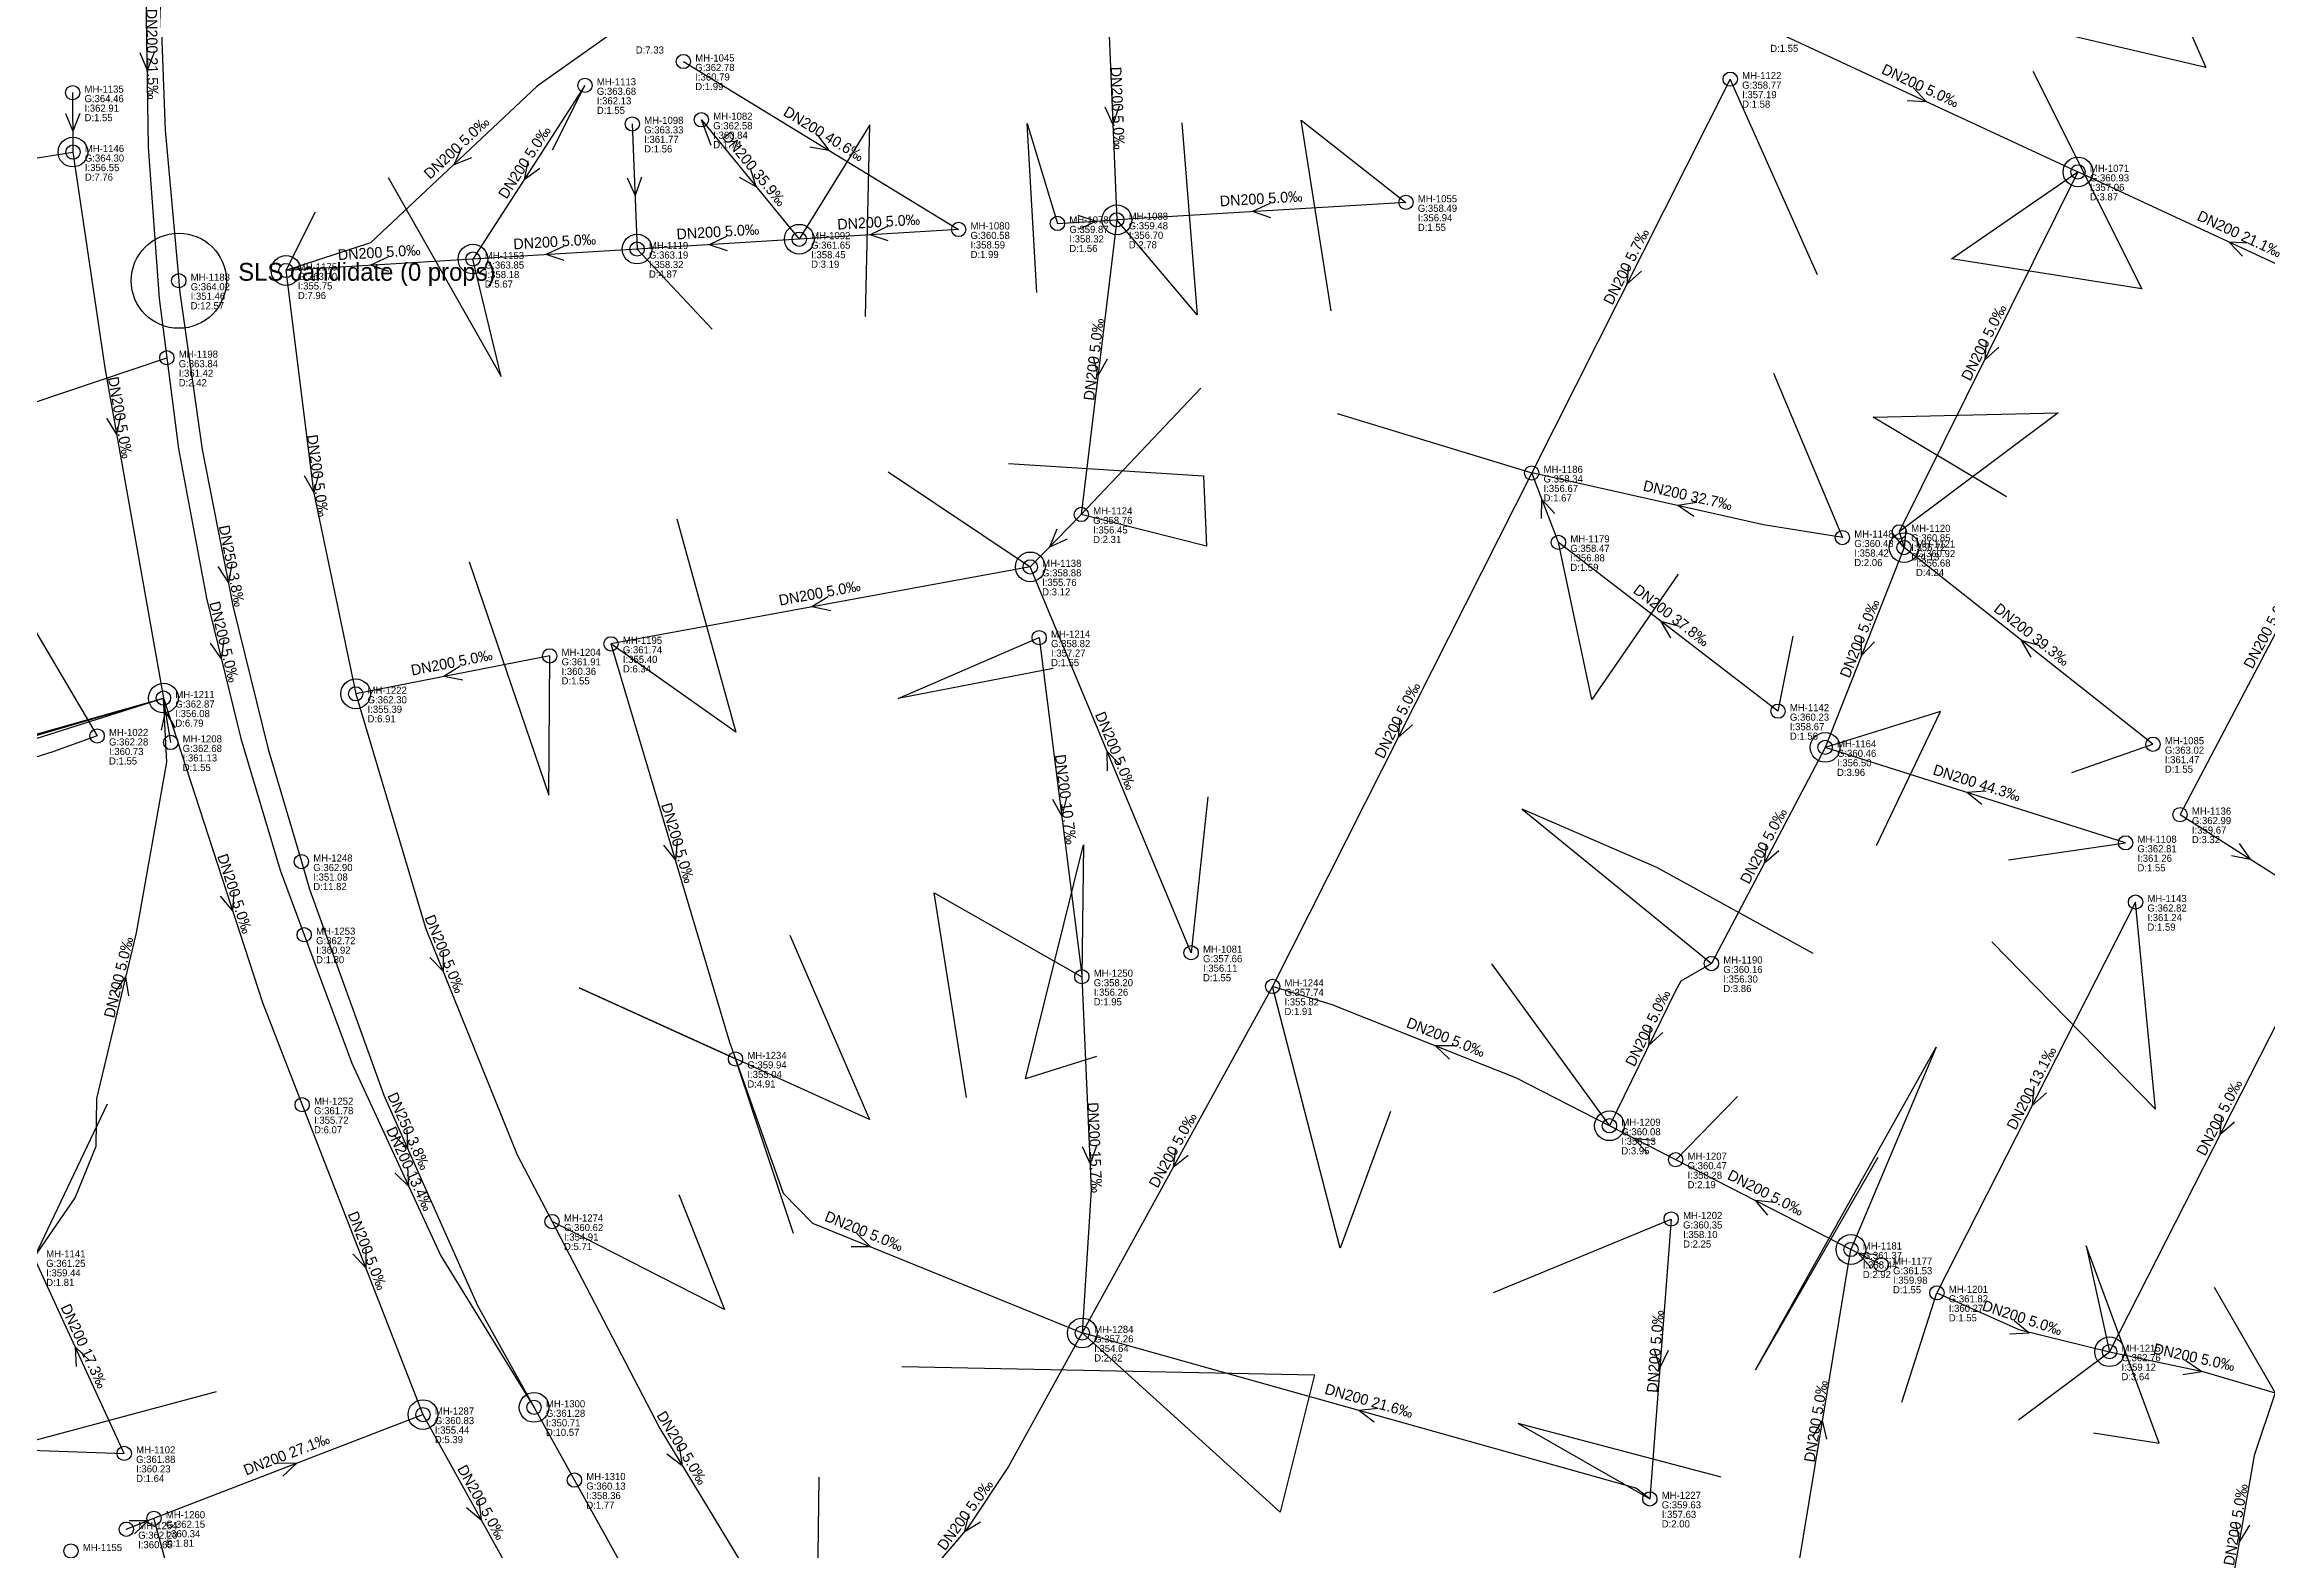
# Model space of a CAD drawing. Header units: metres. Extents: x 449900 to 451990, y 2566732 to 2570847.
# Drawn here: x 450203.5 to 450577.4, y 2568530.3 to 2568783.6 of the extents above; entities that cross this region are included whole.
import ezdxf
from ezdxf.enums import TextEntityAlignment as Align

# ---------------------------------------------------------------- set-up
doc = ezdxf.new("R2010")
doc.units = ezdxf.units.M
for name, color, linetype in [('SEW-DROP', 6, 'Continuous'), ('SEW-LABEL', 2, 'Continuous'), ('SEW-MH', 7, 'Continuous'), ('SEW-MH-LABEL', 8, 'Continuous'), ('SEW-PIPE-DN200', 3, 'Continuous'), ('SEW-PIPE-DN250', 4, 'Continuous'), ('SEW-RIDER', 8, 'Continuous'), ('SEW-SLS', 1, 'Continuous')]:
    doc.layers.add(name, color=color, linetype=linetype)

msp = doc.modelspace()

# ---------------------------------------------------------------- linework, layer by layer
at = {"layer": 'SEW-DROP'}
for centre in [(450208.3, 2568765.48), (450545.52, 2568762.15), (450383.87, 2568754.09), (450303.18, 2568749.17), (450330.45, 2568750.83), (450244.13, 2568745.57), (450275.57, 2568747.49), (450516.27, 2568698.96), (450369.3, 2568695.71), (450255.85, 2568674.36), (450223.52, 2568673.64), (450223.52, 2568673.64), (450223.52, 2568673.64), (450223.52, 2568673.64), (450223.52, 2568673.64), (450502.99, 2568665.35), (450466.72, 2568601.7), (450507.33, 2568580.89), (450378.06, 2568566.85), (450378.06, 2568566.85), (450378.06, 2568566.85), (450550.83, 2568563.7), (450285.85, 2568554.34), (450267.17, 2568553.12)]:
    msp.add_circle(centre, 2.5, dxfattribs=at)
at = {"layer": 'SEW-LABEL'}
for p, q in [((450219.53, 2568782.22), (450220.77, 2568779.24)), ((450221.93, 2568782.25), (450220.77, 2568779.24)), ((450516.77, 2568774.18), (450519.99, 2568774.01)), ((450517.78, 2568776.36), (450519.99, 2568774.01)), ((450207.06, 2568771.97), (450208.28, 2568768.98)), ((450209.46, 2568771.99), (450208.28, 2568768.98)), ((450381.86, 2568773.08), (450383.19, 2568770.14)), ((450384.26, 2568773.19), (450383.19, 2568770.14)), ((450273.69, 2568766.27), (450272.33, 2568763.34)), ((450332.21, 2568766.35), (450335.4, 2568765.81)), ((450333.46, 2568768.4), (450335.4, 2568765.81)), ((450275.34, 2568764.52), (450272.33, 2568763.34)), ((450284.79, 2568764.01), (450284.18, 2568760.84)), ((450286.81, 2568762.71), (450284.18, 2568760.84)), ((450322.2, 2568762.8), (450323.17, 2568759.72)), ((450301.51, 2568761.15), (450302.83, 2568758.2)), ((450303.91, 2568761.24), (450302.83, 2568758.2)), ((450320.34, 2568761.28), (450323.17, 2568759.72)), ((450377.31, 2568754.89), (450380.37, 2568753.87)), ((450409.6, 2568756.85), (450406.68, 2568755.47)), ((450409.75, 2568754.45), (450406.68, 2568755.47)), ((450318.24, 2568751.29), (450315.31, 2568749.91)), ((450345.28, 2568752.94), (450342.36, 2568751.56)), ((450345.43, 2568750.54), (450342.36, 2568751.56)), ((450377.45, 2568752.49), (450380.37, 2568753.87)), ((450261.27, 2568747.82), (450258.35, 2568746.44)), ((450290.8, 2568749.62), (450287.87, 2568748.24)), ((450290.94, 2568747.22), (450287.87, 2568748.24)), ((450318.38, 2568748.9), (450315.31, 2568749.91)), ((450573.16, 2568747.98), (450570.94, 2568750.34)), ((450574.17, 2568750.16), (450570.94, 2568750.34)), ((450261.42, 2568745.42), (450258.35, 2568746.44)), ((450469.94, 2568746.51), (450469.66, 2568743.29)), ((450472.08, 2568745.43), (450469.66, 2568743.29)), ((450530.08, 2568733.75), (450529.83, 2568730.53)), ((450532.23, 2568732.69), (450529.83, 2568730.53)), ((450379.86, 2568730.94), (450380.69, 2568727.82)), ((450382.24, 2568730.65), (450380.69, 2568727.82)), ((450216.3, 2568721.16), (450215.64, 2568718)), ((450213.93, 2568720.74), (450215.64, 2568718)), ((450247.2, 2568711.06), (450248.8, 2568708.25)), ((450249.58, 2568711.39), (450248.8, 2568708.25)), ((450455.31, 2568703.84), (450455.35, 2568707.07)), ((450457.55, 2568704.7), (450455.35, 2568707.07)), ((450481.42, 2568706.53), (450478.23, 2568706.01)), ((450480.9, 2568704.19), (450478.23, 2568706.01)), ((450373.78, 2568702.03), (450372.54, 2568699.05)), ((450375.49, 2568700.36), (450372.54, 2568699.05)), ((450514.29, 2568701.37), (450516.3, 2568698.85)), ((450516.58, 2568702.06), (450516.3, 2568698.85)), ((450232.69, 2568695.76), (450234.44, 2568693.04)), ((450235.04, 2568696.22), (450234.44, 2568693.04)), ((450335.3, 2568690.69), (450332.57, 2568688.97)), ((450335.74, 2568688.33), (450332.57, 2568688.97)), ((450477.06, 2568683.77), (450475.41, 2568686.55)), ((450478.52, 2568685.68), (450475.41, 2568686.55)), ((450509.06, 2568683.99), (450509.08, 2568680.76)), ((450231.35, 2568682.87), (450233.23, 2568680.24)), ((450233.68, 2568683.44), (450233.23, 2568680.24)), ((450511.3, 2568683.11), (450509.08, 2568680.76)), ((450537.63, 2568680.55), (450536.02, 2568683.35)), ((450539.12, 2568682.43), (450536.02, 2568683.35)), ((450273.41, 2568679.02), (450270.7, 2568677.27)), ((450273.87, 2568676.66), (450270.7, 2568677.27)), ((450223.19, 2568668.24), (450223.89, 2568671.39)), ((450225.56, 2568668.63), (450223.89, 2568671.39)), ((450431.46, 2568670.2), (450431.18, 2568666.99)), ((450433.6, 2568669.12), (450431.18, 2568666.99)), ((450382.3, 2568661.41), (450382.25, 2568664.64)), ((450384.51, 2568662.34), (450382.25, 2568664.64)), ((450530.05, 2568658.01), (450526.82, 2568657.78)), ((450529.32, 2568655.73), (450526.82, 2568657.78)), ((450373.02, 2568656.63), (450374.59, 2568653.8)), ((450375.4, 2568656.93), (450374.59, 2568653.8)), ((450307.61, 2568648.92), (450309.62, 2568646.39)), ((450309.91, 2568649.61), (450309.62, 2568646.39)), ((450493.07, 2568649.06), (450492.73, 2568645.84)), ((450495.19, 2568647.94), (450492.73, 2568645.84)), ((450571.32, 2568647.14), (450574.5, 2568646.55)), ((450572.61, 2568649.17), (450574.5, 2568646.55)), ((450233.08, 2568640.32), (450235.15, 2568637.84)), ((450235.37, 2568641.06), (450235.15, 2568637.84)), ((450268.33, 2568630.03), (450270.57, 2568627.7)), ((450270.56, 2568630.93), (450270.57, 2568627.7)), ((450215.34, 2568624.1), (450217.2, 2568626.74)), ((450217.67, 2568623.54), (450217.2, 2568626.74)), ((450473.55, 2568618.43), (450473.31, 2568615.21)), ((450475.7, 2568617.38), (450473.31, 2568615.21)), ((450439.82, 2568612.9), (450437.48, 2568615.13)), ((450440.71, 2568615.13), (450437.48, 2568615.13)), ((450538.1, 2568608.34), (450537.81, 2568605.13)), ((450540.24, 2568607.26), (450537.81, 2568605.13)), ((450569.68, 2568603.39), (450569.39, 2568600.17)), ((450571.82, 2568602.3), (450569.39, 2568600.17)), ((450262.26, 2568600.13), (450264.58, 2568597.88)), ((450264.45, 2568601.1), (450264.58, 2568597.88)), ((450378.03, 2568598.24), (450379.36, 2568595.3)), ((450380.43, 2568598.35), (450379.36, 2568595.3)), ((450393.74, 2568597.88), (450393.35, 2568594.67)), ((450473.08, 2568597.09), (450470.95, 2568599.53)), ((450474.17, 2568599.23), (450470.95, 2568599.53)), ((450264.59, 2568594.77), (450264.75, 2568591.54)), ((450395.84, 2568596.73), (450393.35, 2568594.67)), ((450262.41, 2568593.76), (450264.75, 2568591.54)), ((450493.38, 2568586.69), (450491.26, 2568589.12)), ((450494.48, 2568588.82), (450491.26, 2568589.12)), ((450340.08, 2568583.62), (450342.4, 2568581.38)), ((450255.35, 2568580.15), (450257.55, 2568577.79)), ((450257.58, 2568581.02), (450257.55, 2568577.79)), ((450339.17, 2568581.4), (450342.4, 2568581.38)), ((450510.67, 2568577.86), (450508.53, 2568580.29)), ((450511.75, 2568580.01), (450508.53, 2568580.29)), ((450534.81, 2568568.97), (450537.29, 2568566.9)), ((450208.89, 2568561.21), (450208.73, 2568564.44)), ((450211.07, 2568562.21), (450208.73, 2568564.44)), ((450534.07, 2568566.69), (450537.29, 2568566.9)), ((450474.22, 2568564.07), (450475.19, 2568560.98)), ((450476.62, 2568563.88), (450475.19, 2568560.98)), ((450563.15, 2568559.86), (450566.34, 2568560.39)), ((450563.67, 2568562.2), (450566.34, 2568560.39)), ((450427.8, 2568554.14), (450424.59, 2568553.8)), ((450427.15, 2568551.83), (450424.59, 2568553.8)), ((450500.9, 2568549.38), (450502.57, 2568552.14)), ((450503.27, 2568548.99), (450502.57, 2568552.14)), ((450308.19, 2568546.53), (450310.77, 2568544.58)), ((450310.24, 2568547.77), (450310.77, 2568544.58)), ((450242.71, 2568544.98), (450245.94, 2568544.94)), ((450243.57, 2568542.74), (450245.94, 2568544.94)), ((450276.57, 2568538.63), (450276.97, 2568535.43)), ((450217.76, 2568535.32), (450220.99, 2568535.31)), ((450218.64, 2568533.09), (450220.99, 2568535.31)), ((450274.47, 2568537.47), (450276.97, 2568535.43)), ((450359, 2568536.45), (450358.2, 2568533.32)), ((450360.94, 2568535.03), (450358.2, 2568533.32)), ((450571.99, 2568534.94), (450572.66, 2568531.78)), ((450574.35, 2568534.53), (450572.66, 2568531.78))]:
    msp.add_line(p, q, dxfattribs=at)
at = {"layer": 'SEW-MH'}
for centre in [(450310.97, 2568780.72), (450294.41, 2568776.71), (450487.03, 2568777.75), (450208.24, 2568775.48), (450302.37, 2568770.22), (450313.99, 2568770.92), (450208.3, 2568765.48), (450545.52, 2568762.15), (450383.87, 2568754.09), (450432.49, 2568757.03), (450330.45, 2568750.83), (450357.26, 2568752.47), (450373.88, 2568753.48), (450275.57, 2568747.49), (450303.18, 2568749.17), (450226.1, 2568743.84), (450244.13, 2568745.57), (450224.09, 2568730.89), (450453.64, 2568711.51), (450377.88, 2568704.53), (450515.47, 2568701.6), (450458.14, 2568699.83), (450505.9, 2568700.64), (450516.27, 2568698.96), (450369.3, 2568695.71), (450298.79, 2568682.76), (450370.8, 2568683.81), (450288.48, 2568680.74), (450223.52, 2568673.64), (450255.85, 2568674.36), (450495.06, 2568671.44), (450212.36, 2568667.27), (450224.75, 2568666.18), (450502.99, 2568665.35), (450558.13, 2568665.88), (450562.68, 2568654.04), (450553.52, 2568649.3), (450246.72, 2568646.14), (450555.2, 2568639.33), (450247.19, 2568633.84), (450396.36, 2568630.81), (450377.98, 2568626.77), (450483.87, 2568628.99), (450410.06, 2568625.14), (450319.73, 2568612.94), (450246.85, 2568605.24), (450466.72, 2568601.7), (450477.86, 2568595.99), (450288.88, 2568585.59), (450477.1, 2568586.02), (450507.33, 2568580.89), (450512.41, 2568578.33), (450521.79, 2568573.6), (450378.06, 2568566.85), (450550.83, 2568563.7), (450267.17, 2568553.12), (450285.85, 2568554.34), (450216.92, 2568546.59), (450292.64, 2568542.1), (450473.51, 2568538.94), (450217.27, 2568533.84), (450221.92, 2568535.68), (450207.96, 2568530.17)]:
    msp.add_circle(centre, 1.2, dxfattribs=at)
at = {"layer": 'SEW-PIPE-DN200'}
for points in [[(450222.91, 2568830.65), (450221.61, 2568817.25), (450220.58, 2568791.79), (450220.97, 2568766.3), (450222.81, 2568740.86), (450224.09, 2568730.89)], [(450382.38, 2568789.19), (450383.87, 2568754.09)], [(450300.96, 2568786.86), (450286.39, 2568776.55), (450258.34, 2568750.21), (450244.13, 2568745.57)], [(450491.75, 2568787.13), (450545.52, 2568762.15)], [(450310.97, 2568780.72), (450357.26, 2568752.47)], [(450487.03, 2568777.75), (450453.64, 2568711.51)], [(450208.24, 2568775.48), (450208.3, 2568765.48)], [(450294.41, 2568776.71), (450275.57, 2568747.49)], [(450302.37, 2568770.22), (450303.18, 2568749.17)], [(450313.99, 2568770.92), (450330.45, 2568750.83)], [(450169.09, 2568759.24), (450208.3, 2568765.48)], [(450208.3, 2568765.48), (450213.65, 2568729.2), (450223.52, 2568673.64)], [(450545.52, 2568762.15), (450515.47, 2568701.6), (450515.47, 2568701.6)], [(450599.09, 2568737.26), (450545.52, 2568762.15)], [(450432.49, 2568757.03), (450383.87, 2568754.09)], [(450357.26, 2568752.47), (450330.45, 2568750.83)], [(450373.88, 2568753.48), (450383.87, 2568754.09)], [(450383.87, 2568754.09), (450377.88, 2568704.53)], [(450275.57, 2568747.49), (450244.13, 2568745.57)], [(450303.18, 2568749.17), (450275.57, 2568747.49)], [(450330.45, 2568750.83), (450303.18, 2568749.17)], [(450244.13, 2568745.57), (450248.76, 2568708.4), (450255.85, 2568674.36)], [(450224.09, 2568730.89), (450226.06, 2568715.55), (450230.74, 2568690.45), (450236.51, 2568666.83), (450243.15, 2568644.72), (450247.19, 2568633.84)], [(450453.64, 2568711.51), (450425.64, 2568656.02), (450410.06, 2568625.14)], [(450458.14, 2568699.83), (450453.64, 2568711.51)], [(450505.9, 2568700.64), (450492.6, 2568702.8), (450453.64, 2568711.51)], [(450593.53, 2568712.72), (450562.68, 2568654.04)], [(450377.88, 2568704.53), (450377.88, 2568704.53), (450369.3, 2568695.71)], [(450495.06, 2568671.44), (450458.14, 2568699.83), (450458.14, 2568699.83)], [(450516.27, 2568698.96), (450502.99, 2568665.35)], [(450515.47, 2568701.6), (450516.27, 2568698.96)], [(450558.13, 2568665.88), (450558.13, 2568665.88), (450516.27, 2568698.96)], [(450369.3, 2568695.71), (450298.79, 2568682.76)], [(450396.36, 2568630.81), (450369.3, 2568695.71)], [(450370.8, 2568683.81), (450377.97, 2568627.02), (450377.98, 2568626.77)], [(450288.48, 2568680.74), (450255.85, 2568674.36)], [(450298.79, 2568682.76), (450318.73, 2568615.78), (450319.73, 2568612.94)], [(450145.59, 2568648.95), (450223.52, 2568673.64)], [(450158.13, 2568655.13), (450223.52, 2568673.64)], [(450168.33, 2568657.46), (450223.52, 2568673.64)], [(450201.8, 2568579.56), (450208.68, 2568589.61), (450212.23, 2568598.3), (450212.29, 2568606.3), (450218.98, 2568634.14), (450224.1, 2568662.84), (450223.52, 2568673.64)], [(450223.52, 2568673.64), (450240.15, 2568622.45), (450246.85, 2568605.24)], [(450224.75, 2568666.18), (450223.52, 2568673.64)], [(450255.85, 2568674.36), (450267.62, 2568635), (450283.03, 2568596.84), (450288.88, 2568585.59)], [(450212.36, 2568667.27), (450204.94, 2568664.6), (450129.34, 2568640.75), (450123.71, 2568639.84)], [(450502.99, 2568665.35), (450483.87, 2568628.99), (450483.87, 2568628.99)], [(450553.52, 2568649.3), (450502.99, 2568665.35)], [(450562.68, 2568654.04), (450583.79, 2568640.68)], [(450555.2, 2568639.33), (450521.79, 2568573.6)], [(450583.79, 2568640.68), (450583.79, 2568640.68), (450584.56, 2568635.87), (450582.36, 2568625.67), (450550.83, 2568563.7)], [(450247.19, 2568633.84), (450255.21, 2568612.23), (450270.17, 2568579.81), (450285.85, 2568554.34)], [(450483.87, 2568628.99), (450478.73, 2568626.01), (450477.8, 2568624.42), (450466.72, 2568601.7)], [(450377.98, 2568626.77), (450379.55, 2568590.91), (450378.06, 2568566.85)], [(450410.06, 2568625.14), (450384.17, 2568577.95), (450378.06, 2568566.85)], [(450466.72, 2568601.7), (450450.96, 2568609.77), (450442.34, 2568613.2), (450420.06, 2568622.05), (450410.06, 2568625.14)], [(450319.73, 2568612.94), (450327.72, 2568590.37), (450332.7, 2568585.34), (450378.06, 2568566.85)], [(450246.85, 2568605.24), (450267.17, 2568553.12)], [(450477.86, 2568595.99), (450466.72, 2568601.7)], [(450507.33, 2568580.89), (450477.86, 2568595.99)], [(450288.88, 2568585.59), (450307.01, 2568550.78), (450333.29, 2568507.36)], [(450477.1, 2568586.02), (450473.51, 2568538.94)], [(450216.92, 2568546.59), (450201.8, 2568579.56)], [(450497.33, 2568520.43), (450497.33, 2568520.43), (450507.33, 2568580.89)], [(450512.41, 2568578.33), (450507.33, 2568580.89)], [(450521.79, 2568573.6), (450535.55, 2568567.44), (450550.83, 2568563.7)], [(450378.06, 2568566.85), (450365.67, 2568544.37), (450358.73, 2568534), (450348.8, 2568522.39), (450333.29, 2568507.36)], [(450473.51, 2568538.94), (450473.51, 2568538.94), (450471.17, 2568540.74), (450378.06, 2568566.85)], [(450550.83, 2568563.7), (450566.5, 2568560.36), (450578.68, 2568556.78)], [(450578.68, 2568556.78), (450575.16, 2568546.25), (450568.78, 2568509.34)], [(450221.92, 2568535.68), (450267.17, 2568553.12)], [(450267.17, 2568553.12), (450285.32, 2568520.36)], [(450292.64, 2568542.1), (450329.36, 2568475.87)], [(450217.27, 2568533.84), (450221.92, 2568535.68)], [(450227.85, 2568514.08), (450221.92, 2568535.68)]]:
    msp.add_lwpolyline(points, dxfattribs=at)
at = {"layer": 'SEW-PIPE-DN250'}
for points in [[(450224.45, 2568843.68), (450223.19, 2568823.26), (450222.81, 2568796.22), (450223.83, 2568769.19), (450226.1, 2568743.84)], [(450226.1, 2568743.84), (450226.24, 2568742.25), (450230.05, 2568715.48), (450235.24, 2568688.95), (450241.12, 2568665.06), (450246.72, 2568646.14)], [(450246.72, 2568646.14), (450248.09, 2568641.49), (450260.58, 2568606.84), (450276.36, 2568571.45), (450285.85, 2568554.34)], [(450285.85, 2568554.34), (450329.36, 2568475.87)]]:
    msp.add_lwpolyline(points, dxfattribs=at)
at = {"layer": 'SEW-RIDER'}
for points in [[(450555.63, 2568805.6), (450567, 2568779.69), (450526.73, 2568789.18), (450557.16, 2568792.36)], [(450501.7, 2568744.84), (450487.03, 2568777.75)], [(450537.94, 2568779.08), (450556.24, 2568742.47), (450524.23, 2568747.53), (450545.52, 2568762.15)], [(450288.96, 2568765.86), (450294.41, 2568776.71)], [(450315.64, 2568766.6), (450313.99, 2568770.92)], [(450341.58, 2568737.83), (450342.34, 2568770.09), (450330.45, 2568750.83)], [(450370.41, 2568741.89), (450368.79, 2568770.27), (450373.88, 2568753.48)], [(450394.8, 2568770.41), (450397.37, 2568738.09), (450383.87, 2568754.09)], [(450419.91, 2568738.8), (450414.89, 2568770.83), (450432.49, 2568757.03)], [(450261.29, 2568761.2), (450280.34, 2568727.75), (450275.57, 2568747.49)], [(450249.05, 2568755.39), (450244.13, 2568745.57)], [(450315.81, 2568735.69), (450303.18, 2568749.17)], [(450195.53, 2568721.31), (450224.09, 2568730.89)], [(450398.02, 2568725.79), (450377.88, 2568704.53)], [(450494.32, 2568728.3), (450505.9, 2568700.64)], [(450420.92, 2568721.53), (450453.64, 2568711.51)], [(450533.49, 2568707.52), (450511.05, 2568720.9), (450542.2, 2568721.62), (450515.47, 2568701.6)], [(450345.42, 2568711.69), (450369.3, 2568695.71)], [(450365.67, 2568713.08), (450398.44, 2568711.01), (450398.94, 2568699.22), (450377.88, 2568704.53)], [(450309.86, 2568703.8), (450319.76, 2568667.89), (450298.79, 2568682.76)], [(450478.3, 2568694.51), (450463.77, 2568673.42), (450458.14, 2568699.83)], [(450274.93, 2568696.55), (450288.35, 2568657.34), (450288.48, 2568680.74)], [(450200.86, 2568663.87), (450198.2, 2568691.32), (450212.36, 2568667.27)], [(450373.14, 2568678.61), (450347.1, 2568673.56), (450370.8, 2568683.81)], [(450497.57, 2568684.06), (450495.06, 2568671.44)], [(450511.64, 2568648.83), (450522.39, 2568671.41), (450502.99, 2568665.35)], [(450544.5, 2568661.13), (450558.13, 2568665.88)], [(450399.15, 2568657.06), (450396.36, 2568630.81)], [(450500.96, 2568630.7), (450474.71, 2568645.12), (450452.01, 2568654.94), (450483.87, 2568628.99)], [(450380.42, 2568613.34), (450368.51, 2568609.6), (450378.27, 2568648.96), (450377.98, 2568626.77)], [(450533.84, 2568646.44), (450553.52, 2568649.3)], [(450358.58, 2568606.45), (450353.17, 2568640.89), (450377.98, 2568626.77)], [(450531.04, 2568632.62), (450558.57, 2568604.48), (450555.2, 2568639.33)], [(450328.87, 2568633.78), (450342.26, 2568602.74), (450293.46, 2568624.92), (450319.73, 2568612.94)], [(450446.87, 2568628.92), (450466.72, 2568601.7)], [(450429.89, 2568604.12), (450421.42, 2568581.14), (450410.06, 2568625.14)], [(450329.51, 2568583.58), (450319.73, 2568612.94)], [(450511.86, 2568596.39), (450491.3, 2568560.66), (450521.68, 2568614.95), (450507.33, 2568580.89)], [(450214.03, 2568605.36), (450201.8, 2568579.56)], [(450488.26, 2568606.62), (450477.86, 2568595.99)], [(450310.21, 2568590.13), (450317.86, 2568570.81), (450288.88, 2568585.59)], [(450447.24, 2568573.67), (450477.1, 2568586.02)], [(450548.14, 2568550.06), (450559.17, 2568548.29), (450546.92, 2568581.5), (450550.83, 2568563.7)], [(450515.88, 2568555.22), (450521.79, 2568573.6)], [(450568.4, 2568574.55), (450578.68, 2568556.78)], [(450347.71, 2568561.23), (450417.1, 2568559.82), (450411.35, 2568536.7), (450378.06, 2568566.85)], [(450535.52, 2568552.22), (450550.83, 2568563.7)], [(450232.37, 2568556.95), (450196.44, 2568547.28), (450216.92, 2568546.59)], [(450485.52, 2568542.58), (450451.36, 2568551.61), (450473.51, 2568538.94)], [(450333.75, 2568542.6), (450333.29, 2568507.36)]]:
    msp.add_lwpolyline(points, dxfattribs=at)
at = {"layer": 'SEW-SLS'}
msp.add_circle((450226.1, 2568743.84), 8, dxfattribs=at)

# ---------------------------------------------------------------- texts
at = {"layer": 'SEW-LABEL'}
for s, rotation, p in [('DN200 21.5‰', -89.1043, (450220.75, 2568781.94)), ('DN200 5.0‰', -87.5722, (450383.12, 2568772.84)), ('DN200 5.0‰', -24.9215, (450518.63, 2568775.84)), ('DN200 5.0‰', 43.2066, (450273.42, 2568765.57)), ('DN200 40.6‰', -31.3966, (450334.12, 2568767.79)), ('DN200 5.0‰', 57.1749, (450284.99, 2568763.3)), ('DN200 35.9‰', -50.6821, (450322.22, 2568762.08)), ('DN200 5.0‰', 3.468, (450408.18, 2568756.76)), ('DN200 5.0‰', 3.4869, (450343.85, 2568752.85)), ('DN200 21.1‰', 335.0784, (450572.3, 2568750.9)), ('DN200 5.0‰', 3.4872, (450289.37, 2568749.53)), ('DN200 5.0‰', 3.4867, (450316.81, 2568751.2)), ('DN200 5.7‰', 63.2553, (450470.34, 2568745.83)), ('DN200 5.0‰', 3.4866, (450259.85, 2568747.73)), ('DN200 5.0‰', 83.1126, (450380.87, 2568730.51)), ('DN200 5.0‰', 63.6083, (450530.49, 2568733.08)), ('DN200 5.0‰', -79.9224, (450215.38, 2568720.68)), ('DN200 5.0‰', -82.1268, (450248.6, 2568710.94)), ('DN200 32.7‰', 347.3975, (450479.7, 2568706.89)), ('DN250 3.8‰', -78.9332, (450234.15, 2568695.71)), ('DN200 5.0‰', 10.4102, (450334.04, 2568690.44)), ('DN200 37.8‰', 322.4432, (450476.6, 2568686.84)), ('DN200 5.0‰', -76.2801, (450232.87, 2568682.9)), ('DN200 5.0‰', 68.4469, (450509.63, 2568683.35)), ('DN200 39.3‰', 321.6842, (450537.2, 2568683.62)), ('DN200 5.0‰', 62.2717, (450578.1, 2568684.58)), ('DN200 5.0‰', 11.0658, (450272.17, 2568678.75)), ('DN200 5.0‰', 63.2227, (450431.85, 2568669.52)), ('DN200 5.0‰', 292.634, (450382.83, 2568664.46)), ('DN200 10.7‰', -82.8033, (450374.4, 2568656.49)), ('DN200 44.3‰', 342.3785, (450528.25, 2568658.52)), ('DN200 5.0‰', -73.4231, (450309.19, 2568649.03)), ('DN200 5.0‰', 62.2647, (450493.43, 2568648.37)), ('DN200 5.0‰', -72.0083, (450234.69, 2568640.47)), ('DN200 5.0‰', -68.0156, (450270.01, 2568630.29)), ('DN200 5.0‰', 76.4947, (450216.85, 2568626.48)), ('DN200 5.0‰', 63.9896, (450473.97, 2568617.76)), ('DN200 5.0‰', 338.3343, (450438.87, 2568615.77)), ('DN200 13.1‰', 63.0523, (450538.49, 2568607.66)), ('DN200 5.0‰', 63.0256, (450570.07, 2568602.7)), ('DN250 3.8‰', -65.9668, (450263.97, 2568600.45)), ('DN200 15.7‰', -87.493, (450379.29, 2568598)), ('DN200 13.4‰', -65.2412, (450264.12, 2568594.1)), ('DN200 5.0‰', 61.2521, (450394.07, 2568597.19)), ('DN200 5.0‰', 332.8749, (450492.59, 2568589.64)), ('DN200 5.0‰', -68.7089, (450257.01, 2568580.38)), ('DN200 5.0‰', -22.1765, (450341.01, 2568583.15)), ('DN200 17.3‰', 294.6292, (450209.36, 2568564.27)), ('DN200 5.0‰', -18.0889, (450535.87, 2568568.56)), ('DN200 5.0‰', 85.6376, (450475.31, 2568563.68)), ('DN200 5.0‰', -12.393, (450564.87, 2568561.91)), ('DN200 21.6‰', 344.3345, (450426.03, 2568554.59)), ('DN200 5.0‰', 80.6106, (450502.33, 2568551.86)), ('DN200 5.0‰', -58.821, (450309.99, 2568547.06)), ('DN200 27.1‰', 21.0845, (450244.54, 2568545.6)), ('DN200 5.0‰', -61.012, (450276.24, 2568537.94)), ('DN200 5.0‰', 53.8921, (450359.08, 2568535.73)), ('DN200 5.0‰', 80.1802, (450572.92, 2568534.46))]:
    msp.add_text(s, height=1.8, rotation=rotation, dxfattribs=at).set_placement(p, align=Align.CENTER)
at = {"layer": 'SEW-MH-LABEL'}
for s, p in [('D:7.33', (450302.96, 2568782.06)), ('MH-1045', (450312.97, 2568780.72)), ('D:1.55', (450493.75, 2568782.33)), ('MH-1113', (450296.41, 2568776.71)), ('G:362.78', (450312.97, 2568779.12)), ('I:360.79', (450312.97, 2568777.52)), ('G:358.77', (450489.03, 2568776.15)), ('MH-1122', (450489.03, 2568777.75)), ('G:364.46', (450210.24, 2568773.88)), ('MH-1135', (450210.24, 2568775.48)), ('I:362.91', (450210.24, 2568772.28)), ('G:363.68', (450296.41, 2568775.11)), ('I:362.13', (450296.41, 2568773.51)), ('D:1.99', (450312.97, 2568775.92)), ('D:1.58', (450489.03, 2568772.95)), ('I:357.19', (450489.03, 2568774.55)), ('D:1.55', (450210.24, 2568770.68)), ('D:1.55', (450296.41, 2568771.91)), ('G:363.33', (450304.37, 2568768.62)), ('MH-1098', (450304.37, 2568770.22)), ('G:362.58', (450315.99, 2568769.32)), ('MH-1082', (450315.99, 2568770.92)), ('MH-1146', (450210.3, 2568765.48)), ('D:1.56', (450304.37, 2568765.42)), ('I:361.77', (450304.37, 2568767.02)), ('D:1.74', (450315.99, 2568766.12)), ('I:360.84', (450315.99, 2568767.72)), ('G:364.30', (450210.3, 2568763.88)), ('I:356.55', (450210.3, 2568762.28)), ('MH-1071', (450547.52, 2568762.15)), ('D:7.76', (450210.3, 2568760.68)), ('G:360.93', (450547.52, 2568760.55)), ('D:3.87', (450547.52, 2568757.35)), ('I:357.06', (450547.52, 2568758.95)), ('MH-1088', (450385.87, 2568754.09)), ('G:358.49', (450434.49, 2568755.43)), ('MH-1055', (450434.49, 2568757.03)), ('I:356.94', (450434.49, 2568753.83)), ('MH-1092', (450332.45, 2568750.83)), ('G:360.58', (450359.26, 2568750.87)), ('MH-1080', (450359.26, 2568752.47)), ('G:359.87', (450375.88, 2568751.88)), ('MH-1078', (450375.88, 2568753.48)), ('I:358.32', (450375.88, 2568750.28)), ('G:359.48', (450385.87, 2568752.49)), ('I:356.70', (450385.87, 2568750.89)), ('D:1.55', (450434.49, 2568752.23)), ('MH-1153', (450277.57, 2568747.49)), ('G:363.19', (450305.18, 2568747.57)), ('MH-1119', (450305.18, 2568749.17)), ('G:361.65', (450332.45, 2568749.23)), ('I:358.45', (450332.45, 2568747.63)), ('D:1.99', (450359.26, 2568747.67)), ('I:358.59', (450359.26, 2568749.27)), ('D:1.56', (450375.88, 2568748.68)), ('D:2.78', (450385.87, 2568749.29)), ('MH-1188', (450228.1, 2568743.84)), ('G:363.70', (450246.13, 2568743.97)), ('MH-1175', (450246.13, 2568745.57)), ('I:355.75', (450246.13, 2568742.37)), ('G:363.85', (450277.57, 2568745.89)), ('D:5.67', (450277.57, 2568742.69)), ('I:358.18', (450277.57, 2568744.29)), ('D:4.87', (450305.18, 2568744.37)), ('I:358.32', (450305.18, 2568745.97)), ('D:3.19', (450332.45, 2568746.03)), ('G:364.02', (450228.1, 2568742.24)), ('D:12.57', (450228.1, 2568739.04)), ('I:351.46', (450228.1, 2568740.64)), ('D:7.96', (450246.13, 2568740.77)), ('G:363.84', (450226.09, 2568729.29)), ('MH-1198', (450226.09, 2568730.89)), ('I:361.42', (450226.09, 2568727.69)), ('D:2.42', (450226.09, 2568726.09)), ('G:358.34', (450455.64, 2568709.91)), ('MH-1186', (450455.64, 2568711.51)), ('D:1.67', (450455.64, 2568706.71)), ('I:356.67', (450455.64, 2568708.31)), ('G:358.76', (450379.88, 2568702.93)), ('MH-1124', (450379.88, 2568704.53)), ('I:356.45', (450379.88, 2568701.33)), ('MH-1120', (450517.47, 2568701.6)), ('D:2.31', (450379.88, 2568699.73)), ('G:358.47', (450460.14, 2568698.23)), ('MH-1179', (450460.14, 2568699.83)), ('G:360.48', (450507.9, 2568699.04)), ('MH-1148', (450507.9, 2568700.64)), ('G:360.85', (450517.47, 2568700)), ('I:356.72', (450517.47, 2568698.4)), ('MH-1121', (450518.27, 2568698.96)), ('G:358.88', (450371.3, 2568694.11)), ('MH-1138', (450371.3, 2568695.71)), ('D:1.59', (450460.14, 2568695.03)), ('I:356.88', (450460.14, 2568696.63)), ('D:2.06', (450507.9, 2568695.84)), ('I:358.42', (450507.9, 2568697.44)), ('D:4.13', (450517.47, 2568696.8)), ('G:360.92', (450518.27, 2568697.36)), ('D:4.24', (450518.27, 2568694.16)), ('I:356.68', (450518.27, 2568695.76)), ('D:3.12', (450371.3, 2568690.91)), ('I:355.76', (450371.3, 2568692.51)), ('MH-1195', (450300.79, 2568682.76)), ('MH-1214', (450372.8, 2568683.81)), ('G:361.91', (450290.48, 2568679.14)), ('MH-1204', (450290.48, 2568680.74)), ('G:361.74', (450300.79, 2568681.16)), ('I:355.40', (450300.79, 2568679.56)), ('G:358.82', (450372.8, 2568682.21)), ('D:1.55', (450372.8, 2568679.01)), ('I:357.27', (450372.8, 2568680.61)), ('D:1.55', (450290.48, 2568675.94)), ('I:360.36', (450290.48, 2568677.54)), ('D:6.34', (450300.79, 2568677.96)), ('G:362.87', (450225.52, 2568672.04)), ('MH-1211', (450225.52, 2568673.64)), ('G:362.30', (450257.85, 2568672.76)), ('MH-1222', (450257.85, 2568674.36)), ('MH-1142', (450497.06, 2568671.44)), ('D:6.79', (450225.52, 2568668.84)), ('I:356.08', (450225.52, 2568670.44)), ('D:6.91', (450257.85, 2568669.56)), ('I:355.39', (450257.85, 2568671.16)), ('G:360.23', (450497.06, 2568669.84)), ('I:358.67', (450497.06, 2568668.24)), ('G:362.28', (450214.36, 2568665.67)), ('MH-1022', (450214.36, 2568667.27)), ('I:360.73', (450214.36, 2568664.07)), ('G:362.68', (450226.75, 2568664.58)), ('MH-1208', (450226.75, 2568666.18)), ('D:1.56', (450497.06, 2568666.64)), ('MH-1164', (450504.99, 2568665.35)), ('G:363.02', (450560.13, 2568664.28)), ('MH-1085', (450560.13, 2568665.88)), ('D:1.55', (450214.36, 2568662.47)), ('D:1.55', (450226.75, 2568661.38)), ('I:361.13', (450226.75, 2568662.98)), ('G:360.46', (450504.99, 2568663.75)), ('D:3.96', (450504.99, 2568660.55)), ('I:356.50', (450504.99, 2568662.15)), ('D:1.55', (450560.13, 2568661.08)), ('I:361.47', (450560.13, 2568662.68)), ('MH-1136', (450564.68, 2568654.04)), ('MH-1108', (450555.52, 2568649.3)), ('G:362.99', (450564.68, 2568652.44)), ('D:3.32', (450564.68, 2568649.24)), ('I:359.67', (450564.68, 2568650.84)), ('MH-1248', (450248.72, 2568646.14)), ('G:362.81', (450555.52, 2568647.7)), ('I:361.26', (450555.52, 2568646.1)), ('G:362.90', (450248.72, 2568644.54)), ('I:351.08', (450248.72, 2568642.94)), ('D:1.55', (450555.52, 2568644.5)), ('D:11.82', (450248.72, 2568641.34)), ('G:362.82', (450557.2, 2568637.73)), ('MH-1143', (450557.2, 2568639.33)), ('D:1.59', (450557.2, 2568634.53)), ('I:361.24', (450557.2, 2568636.13)), ('G:362.72', (450249.19, 2568632.24)), ('MH-1253', (450249.19, 2568633.84)), ('I:360.92', (450249.19, 2568630.64)), ('MH-1081', (450398.36, 2568630.81)), ('D:1.80', (450249.19, 2568629.04)), ('MH-1250', (450379.98, 2568626.77)), ('G:357.66', (450398.36, 2568629.21)), ('I:356.11', (450398.36, 2568627.61)), ('G:360.16', (450485.87, 2568627.39)), ('MH-1190', (450485.87, 2568628.99)), ('G:358.20', (450379.98, 2568625.17)), ('I:356.26', (450379.98, 2568623.57)), ('D:1.55', (450398.36, 2568626.01)), ('G:357.74', (450412.06, 2568623.54)), ('MH-1244', (450412.06, 2568625.14)), ('D:3.86', (450485.87, 2568624.19)), ('I:356.30', (450485.87, 2568625.79)), ('D:1.95', (450379.98, 2568621.97)), ('D:1.91', (450412.06, 2568620.34)), ('I:355.82', (450412.06, 2568621.94)), ('MH-1234', (450321.73, 2568612.94)), ('G:359.94', (450321.73, 2568611.34)), ('D:4.91', (450321.73, 2568608.14)), ('I:355.04', (450321.73, 2568609.74)), ('MH-1252', (450248.85, 2568605.24)), ('G:361.78', (450248.85, 2568603.64)), ('D:6.07', (450248.85, 2568600.44)), ('I:355.72', (450248.85, 2568602.04)), ('MH-1209', (450468.72, 2568601.7)), ('G:360.08', (450468.72, 2568600.1)), ('D:3.95', (450468.72, 2568596.9)), ('I:356.13', (450468.72, 2568598.5)), ('G:360.47', (450479.86, 2568594.39)), ('MH-1207', (450479.86, 2568595.99)), ('D:2.19', (450479.86, 2568591.19)), ('I:358.28', (450479.86, 2568592.79)), ('MH-1274', (450290.88, 2568585.59)), ('MH-1202', (450479.1, 2568586.02)), ('G:360.62', (450290.88, 2568583.99)), ('I:354.91', (450290.88, 2568582.39)), ('G:360.35', (450479.1, 2568584.42)), ('I:358.10', (450479.1, 2568582.82)), ('G:361.25', (450203.8, 2568577.96)), ('MH-1141', (450203.8, 2568579.56)), ('D:5.71', (450290.88, 2568580.79)), ('D:2.25', (450479.1, 2568581.22)), ('G:361.37', (450509.33, 2568579.29)), ('MH-1181', (450509.33, 2568580.89)), ('MH-1177', (450514.41, 2568578.33)), ('D:1.81', (450203.8, 2568574.76)), ('I:359.44', (450203.8, 2568576.36)), ('D:2.92', (450509.33, 2568576.09)), ('I:358.44', (450509.33, 2568577.69)), ('G:361.53', (450514.41, 2568576.73)), ('I:359.98', (450514.41, 2568575.13)), ('D:1.55', (450514.41, 2568573.53)), ('G:361.82', (450523.79, 2568572)), ('MH-1201', (450523.79, 2568573.6)), ('I:360.27', (450523.79, 2568570.4)), ('MH-1284', (450380.06, 2568566.85)), ('D:1.55', (450523.79, 2568568.8)), ('G:357.26', (450380.06, 2568565.25)), ('I:354.64', (450380.06, 2568563.65)), ('MH-1215', (450552.83, 2568563.7)), ('D:2.62', (450380.06, 2568562.05)), ('G:362.76', (450552.83, 2568562.1)), ('I:359.12', (450552.83, 2568560.5)), ('D:3.64', (450552.83, 2568558.9)), ('MH-1287', (450269.17, 2568553.12)), ('G:361.28', (450287.85, 2568552.74)), ('MH-1300', (450287.85, 2568554.34)), ('G:360.83', (450269.17, 2568551.52)), ('D:5.39', (450269.17, 2568548.32)), ('I:355.44', (450269.17, 2568549.92)), ('D:10.57', (450287.85, 2568549.54)), ('I:350.71', (450287.85, 2568551.14)), ('G:361.88', (450218.92, 2568544.99)), ('MH-1102', (450218.92, 2568546.59)), ('D:1.64', (450218.92, 2568541.79)), ('I:360.23', (450218.92, 2568543.39)), ('G:360.13', (450294.64, 2568540.5)), ('MH-1310', (450294.64, 2568542.1)), ('D:1.77', (450294.64, 2568537.3)), ('I:358.36', (450294.64, 2568538.9)), ('G:359.63', (450475.51, 2568537.34)), ('MH-1227', (450475.51, 2568538.94)), ('MH-1254', (450219.27, 2568533.84)), ('G:362.15', (450223.92, 2568534.08)), ('MH-1260', (450223.92, 2568535.68)), ('D:2.00', (450475.51, 2568534.14)), ('I:357.63', (450475.51, 2568535.74)), ('MH-1155', (450209.96, 2568530.17)), ('G:362.20', (450219.27, 2568532.24)), ('I:360.65', (450219.27, 2568530.64)), ('D:1.81', (450223.92, 2568530.88)), ('I:360.34', (450223.92, 2568532.48))]:
    msp.add_text(s, height=1.2, dxfattribs=at).set_placement(p)
at = {"layer": 'SEW-SLS'}
msp.add_text('SLS candidate (0 props)', height=3, dxfattribs=at).set_placement((450236.1, 2568743.84))

doc.saveas('drawing.dxf')
